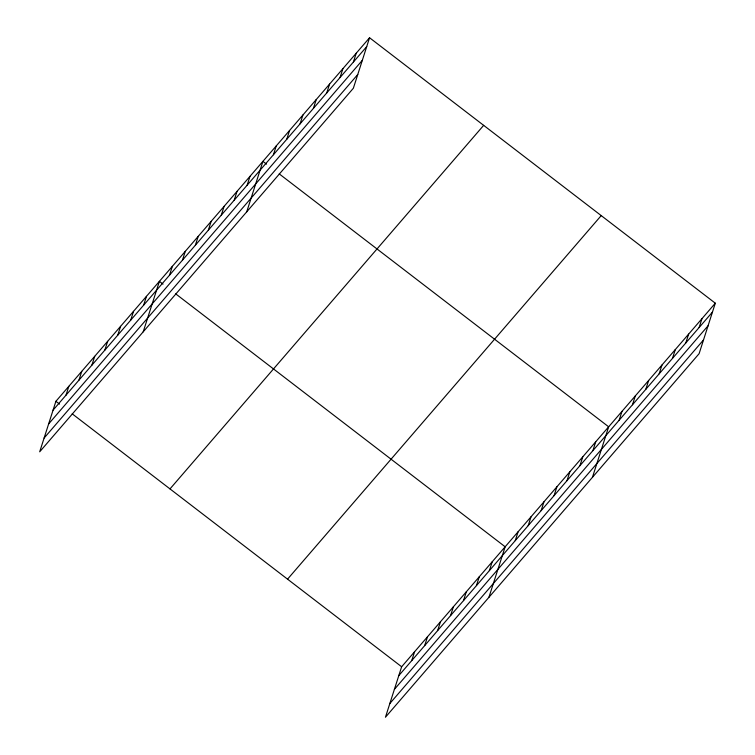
<?xml version="1.0" encoding="UTF-8"?>
<svg xmlns="http://www.w3.org/2000/svg" width="755" height="755" viewBox="0 0 755 755"><rect width="100%" height="100%" fill="white"/><g stroke="black" fill="none" stroke-linecap="round" stroke-linejoin="round"><path stroke-width="1.13" d="M369.563 37.75L55.898 401.311L39.694 451.801L353.359 88.241L369.563 37.75L715.306 303.199L699.102 353.689L385.437 717.25L401.641 666.759L715.306 303.199M65.996 395.167L68.837 386.315M78.935 380.171L81.776 371.318M91.874 365.175L94.715 356.322M104.813 350.178L107.654 341.326M117.752 335.182L120.592 326.33M130.69 320.186L133.531 311.334M143.629 305.19L146.47 296.337M143.205 331.832L159.409 281.341L163.033 284.116M169.507 275.197L172.348 266.345M182.446 260.201L185.286 251.339M195.385 245.196L198.225 236.343M208.323 230.199L211.164 221.347M221.262 215.203L224.103 206.351M234.201 200.207L237.042 191.355M247.14 185.211L249.98 176.359M246.715 211.853L262.919 161.362L266.543 164.146M273.414 154.766L276.255 145.913M286.74 139.316L289.58 130.455M300.075 123.858L302.915 115.005M313.4 108.409L316.241 99.556M326.736 92.959L329.576 84.107M340.061 77.51L342.902 68.648M353.397 62.052L356.237 53.199M411.739 660.616L414.58 651.763M424.678 645.619L427.519 636.767M437.617 630.623L440.458 621.771M450.556 615.627L453.396 606.775M463.495 600.631L466.335 591.769M476.433 585.625L479.274 576.773M489.372 570.629L492.213 561.777M488.938 597.271L505.152 546.78L175.707 293.855M515.25 540.637L518.09 531.784M528.189 525.64L531.029 516.788M541.127 510.644L543.968 501.792M554.066 495.648L556.907 486.796M567.005 480.652L569.846 471.8M579.944 465.656L582.784 456.803M592.883 450.659L595.723 441.807M592.448 477.302L608.662 426.811L279.218 173.876M619.147 420.205L621.997 411.352M632.482 404.755L635.323 395.903M645.808 389.306L648.658 380.454M659.143 373.857L661.984 365.005M672.469 358.398L675.319 349.546M685.804 342.949L688.645 334.097M699.139 327.5L701.98 318.648M53.058 410.163L366.722 46.602M48.65 423.904L362.315 60.343M44.101 438.06L357.766 74.5M169.998 488.91L483.662 125.349M287.551 579.16L601.216 215.6M398.8 675.612L712.465 312.051M394.393 689.353L708.058 325.792M389.844 703.509L703.509 339.948M55.898 401.311L59.522 404.095M72.206 413.825L401.641 666.759"/></g></svg>
